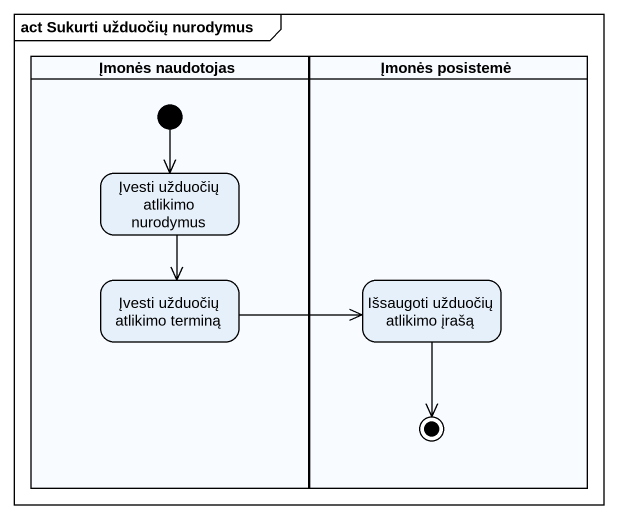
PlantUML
@startuml
mainframe act Sukurti užduočių nurodymus
hide empty description
state "Įmonės naudotojas" as Įmonės_naudotojas <<partition>> {
  state "Įvesti užduočių atlikimo nurodymus" as Įvesti_užduočių_atlikimo
  state "Įvesti užduočių atlikimo terminą" as Įvesti_užduočių_atlikimo_2
  [*] --> Įvesti_užduočių_atlikimo
}
state "Įmonės posistemė" as Įmonės_posistemė <<partition>> {
  state "Išsaugoti užduočių atlikimo įrašą" as Išsaugoti_užduočių_atlikimo
  Išsaugoti_užduočių_atlikimo --> [*]
}
Įvesti_užduočių_atlikimo --> Įvesti_užduočių_atlikimo_2
Įvesti_užduočių_atlikimo_2 -right-> Išsaugoti_užduočių_atlikimo
@enduml
